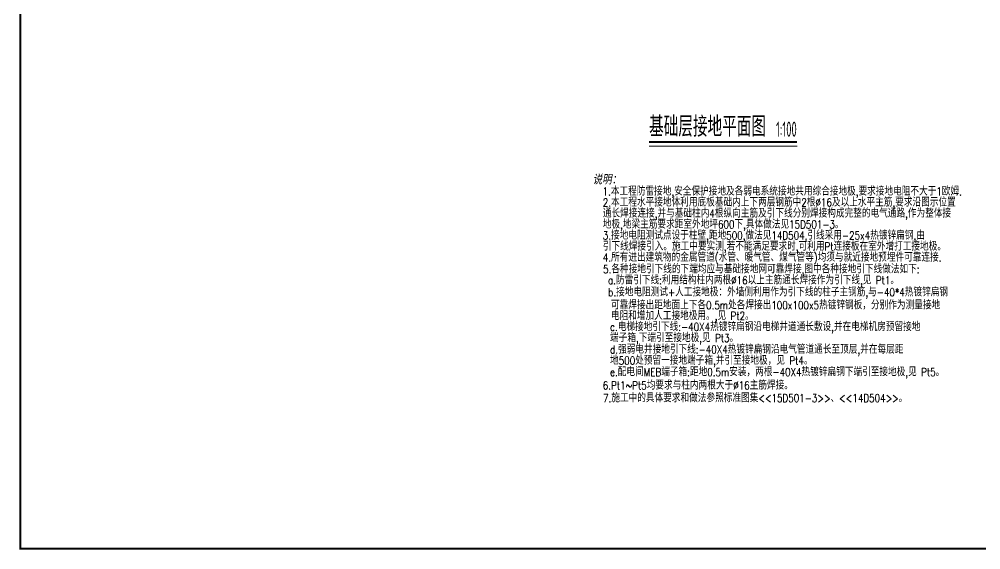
# Model space of a CAD drawing. Extents: x 3753737 to 4713801, y -857380 to 24339.
# Drawn here: x 4113161 to 4161192, y -807104 to -780631 of the extents above; entities that cross this region are included whole.
import ezdxf

# ---------------------------------------------------------------- set-up
doc = ezdxf.new("R2010")
doc.units = 0
doc.header["$LTSCALE"] = 1000
doc.header["$MEASUREMENT"] = 0
doc.layers.add('!!DIM-照明', color=7, linetype='CONTINUOUS')
doc.layers.add('DIM-照明', color=7, linetype='CONTINUOUS')
doc.layers.add('DIM_SYMB', color=252, linetype='CONTINUOUS', lineweight=20)
doc.layers.add('图框', color=147, linetype='CONTINUOUS', lineweight=20)
doc.styles.add('_TEL_DIM', font='SIMPLEX', dxfattribs={"width": 0.8, "height": 3.5, "bigfont": 'HZTXT'})
doc.styles.add('HZTXT', font='gbeitc.shx', dxfattribs={"width": 0.8, "height": 400, "bigfont": 'hztxt.shx'})
doc.styles.get("Standard").update_dxf_attribs({"font": 'gbenor.shx', "bigfont": 'gbcbig.shx'})

msp = doc.modelspace()

# ---------------------------------------------------------------- linework, layer by layer
at = {"layer": 'DIM_SYMB', "color": 252, "const_width": 105}
msp.add_lwpolyline([(4144627.2, -786757.9), (4152015.5, -786757.9)], dxfattribs=at)
at = {"layer": 'DIM_SYMB', "color": 252}
msp.add_lwpolyline([(4144627.2, -786967.9), (4152015.5, -786967.9)], dxfattribs=at)
at = {"layer": '图框', "const_width": 100}
msp.add_lwpolyline([(4193811, -807053.6), (4193811, -749653.6), (4113211, -749653.6), (4113211, -807053.6)], close=True, dxfattribs=at)

# ---------------------------------------------------------------- texts
at = {"layer": '!!DIM-照明', "style": '_TEL_DIM', "width": 0.8}
for s, p in [('1.本工程防雷接地,安全保护接地及各弱电系统接地共用综合接地极,要求接地电阻不大于1欧姆.', (4142303.5, -789423.1)), ('2.本工程水平接地体利用底板基础内上下两层钢筋中2根%%C16及以上水平主筋,要求沿图示位置', (4142312.7, -789972.7)), ('通长焊接连接,并与基础柱内4根纵向主筋及引下线分别焊接构成完整的电气通路,作为整体接', (4142312.7, -790522.2)), ('地极,地梁主筋要求距室外地坪600下,具体做法见15D501-3。', (4142312.7, -791071.8)), ('3.接地电阻测试点设于柱壁,距地500,做法见14D504,引线采用-25x4热镀锌扁钢,由', (4142312.7, -791621.4)), ('引下线焊接引入。施工中要实测,若不能满足要求时,可利用Pt连接板在室外增打工接地极。', (4142312.7, -792171)), ('4.所有进出建筑物的金属管道(水管、暖气管、煤气管等)均须与就近接地预埋件可靠连接.', (4142312.7, -792720.6)), ('5.各种接地引下线的下端均应与基础接地网可靠焊接,图中各种接地引下线做法如下:', (4142328.3, -793306.6)), ('a.防雷引下线:利用结构柱内两根%%C16以上主筋通长焊接作为引下线,见 Pt1。', (4142571.7, -793856.2)), ('b.接地电阻测试+人工接地极：外墙侧利用作为引下线的柱子主钢筋,与-40*4热镀锌扁钢', (4142579.9, -794454.7)), ('可靠焊接出距地面上下各0.5m处各焊接出100x100x5热镀锌钢板，分别作为测量接地', (4142720.4, -795101.2)), ('电阻和增加人工接地极用。,见 Pt2。', (4142720.4, -795634.2)), ('c.电梯接地引下线:-40X4热镀锌扁钢沿电梯井道通长敷设,并在电梯机房预留接地', (4142674.4, -796185.3)), ('端子箱,下端引至接地极,见 Pt3。', (4142674.4, -796737.5)), ('d.强弱电井接地引下线:-40X4热镀锌扁钢沿电气管道通长至顶层,并在每层距', (4142674.7, -797313.4)), ('地500处预留一接地端子箱,并引至接地极，见 Pt4。', (4142674.7, -797865.6)), ('e.配电间MEB端子箱:距地0.5m安装，两根-40X4热镀锌扁钢下端引至接地极,见 Pt5。', (4142674.7, -798435.9)), ('6.Pt1~Pt5均要求与柱内两根大于%%C16主筋焊接。', (4142311.2, -799103.4)), ('7.施工中的具体要求和做法参照标准图集<<15D501-3>>、<<14D504>>。', (4142324.9, -799737.2))]:
    msp.add_text(s, height=400, dxfattribs=at).set_placement(p)
at = {"layer": 'DIM-照明', "color": 7, "ltscale": 0.8, "style": 'HZTXT', "width": 0.7}
msp.add_text('说明：', height=500, dxfattribs=at).set_placement((4141805.5, -788874.5))
at = {"layer": 'DIM_SYMB', "color": 7}
msp.add_text('基础层接地平面图', height=1012.77, dxfattribs=at).set_placement((4144627.2, -786492.1))
at = {"layer": 'DIM_SYMB', "color": 7, "width": 0.6}
msp.add_text('1:100', height=750, dxfattribs=at).set_placement((4150965.2, -786492.1))

doc.saveas('drawing.dxf')
